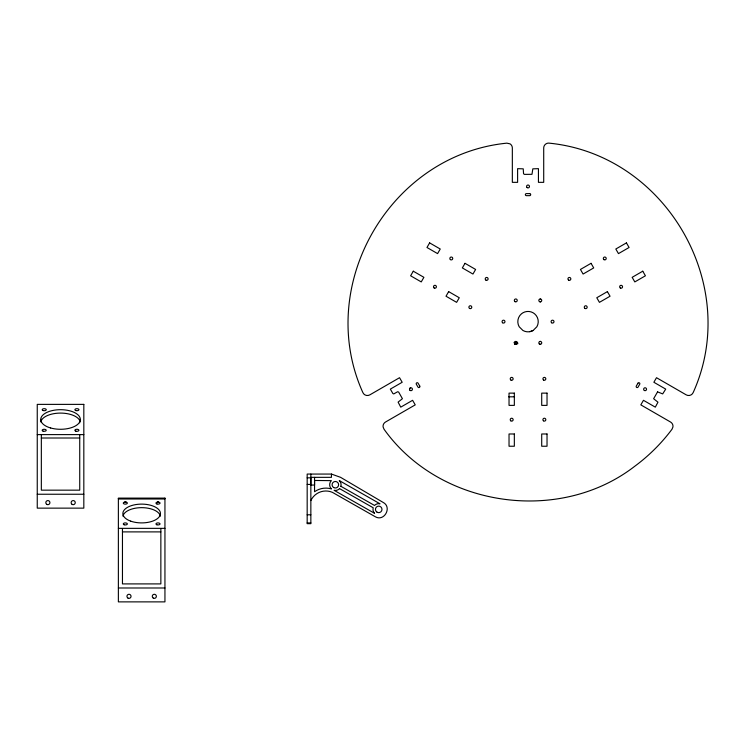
<?xml version="1.0" encoding="UTF-8"?>
<svg xmlns="http://www.w3.org/2000/svg" width="745" height="745" viewBox="0 0 745 745"><rect width="100%" height="100%" fill="white"/><g stroke="black" fill="none" stroke-linecap="round" stroke-linejoin="round"><path stroke-width="1.12" d="M314.558 477.34L314.548 491.737A19.454 19.454 0 0 1 331.18 488.85L331.469 488.934A5.709 5.709 0 0 1 331.385 480.637L314.558 480.469L314.558 485.051L310.851 485.051L310.851 477.34L331.441 477.34L331.441 474.062L307.173 474.062L307.173 523.661L310.851 523.688L310.851 474.062M125.914 502.111L124.918 502.093A2.039 1.034 -0.4 0 0 123.586 503.648A2.039 1.034 -0.4 0 0 126.939 503.713A2.039 1.034 -0.4 0 0 125.914 502.102L124.918 502.093A2.039 1.015 0 0 1 125.905 502.121M339.552 488.618L373.226 507.783A5.718 5.718 0 0 0 374.586 513.342L334.095 490.312A5.709 5.709 0 0 0 339.552 488.608M514.143 342.337L515.754 343.408L515.493 341.629M657.556 391.898L653.626 398.724L657.956 402.179L655.311 407.152L643.457 400.307L640.821 404.87L670.547 422.033A4.898 4.898 0 0 1 672.949 426.941L672.018 429.213A179.741 179.741 0 0 1 634.749 466.268C559.076 524.834 439.541 507.177 384.029 429.213L383.098 426.941A4.898 4.898 0 0 1 385.51 422.033L415.235 404.87L412.6 400.307L400.745 407.152L398.109 402.114L402.421 398.696L398.649 392.084L397.662 391.73L393.733 393.928L392.885 393.537L390.333 389.113L402.179 382.269L399.544 377.706L369.818 394.869A4.898 4.898 0 0 1 362.862 392.559C314.502 285.503 389.97 154.792 506.861 143.152L510.027 143.859A4.898 4.898 0 0 1 512.337 148.013L512.337 182.339L517.607 182.339L517.607 168.659L523.241 168.845L523.549 173.697L524.35 174.377L531.986 174.321L532.815 168.845L538.439 168.659L538.439 182.339L543.71 182.339L543.71 148.013A4.898 4.898 0 0 1 546.02 143.859L546.755 143.478A4.898 4.898 0 0 1 549.195 143.152C666.086 154.792 741.554 285.503 693.185 392.559A4.898 4.898 0 0 1 686.229 394.869L656.503 377.706L653.868 382.269L665.723 389.113L662.678 393.909L657.584 391.87M410.067 388.089L410.234 387.968A1.453 1.453 0 0 1 412.413 389.225A1.453 1.453 0 0 1 410.234 390.482L410.029 390.333M533.131 330.482L536.875 326.748A10.216 10.216 0 0 0 534.593 313.813L533.131 312.798A10.216 10.216 0 0 0 522.925 312.798L521.463 313.813A10.216 10.216 0 0 0 519.181 326.748L522.925 330.482A10.216 10.216 0 0 0 533.131 330.482L529.797 331.693M158.452 502.204L157.549 502.204L158.201 502.186A2.039 1.024 0 0 0 157.595 502.195M124.862 502.204L124.918 502.195A2.039 1.024 0 0 1 125.514 502.186L125.719 502.204M514.655 344.022L517.933 343.678M540.032 341.433L540.535 341.433M540.535 301.837L540.032 301.837M540.535 344.292L540.032 344.292M508.677 396.806L514.301 396.806M37.25 434.605L83.822 434.605M41.338 438.004L79.734 438.004M307.173 477.834L310.851 477.834M307.173 484.427L310.851 484.427M37.25 494.242L83.822 494.242M118.371 498.666L164.943 498.666M118.371 498.768L164.943 498.768M307.173 514.795L310.851 514.795M307.173 522.925L310.851 522.925M118.371 528.354L164.943 528.354M122.459 531.893L160.855 531.893M118.371 587.991L164.943 587.991M331.441 474.062L340.577 477.331L383.135 502.419C392.308 507.056 384.373 521.882 375.424 516.825L332.4 492.343A16.567 16.567 0 0 0 310.851 500.556M515.754 341.629L517.691 342.598M160.855 528.661L160.855 583.903L122.459 583.903L122.459 528.661M79.734 419.323L79.734 422.806M79.734 434.605L79.734 490.163L41.338 490.163L41.338 434.605M41.338 419.314L41.338 421.968M40.826 421.866A19.817 9.806 0 0 1 60.019 413.093A19.817 9.806 0 0 1 80.106 421.353M410.234 390.482A1.453 1.453 0 0 1 410.234 387.968M122.953 516.127A18.793 9.396 0 0 1 141.652 507.652A18.793 9.396 0 0 1 160.361 516.127M340.865 486.289L374.549 505.464A5.718 5.718 0 0 1 380.024 503.816L339.254 480.553A5.709 5.709 0 0 1 340.856 486.289M413.279 271.199L410.625 275.79L421.242 281.917L423.896 277.326L413.279 271.199M429.623 242.889L426.969 247.489L437.585 253.617L440.239 249.016L429.623 242.889M448.658 291.621L446.004 296.221L456.62 302.349L459.274 297.749L448.658 291.621M465.001 263.32L462.347 267.921L472.954 274.048L475.617 269.448L465.001 263.32M637.943 383.219L636.314 386.05A1.024 1.024 0 0 0 636.686 387.437A1.024 1.024 0 0 0 638.083 387.065L639.713 384.234A1.024 1.024 0 0 0 639.34 382.846A1.024 1.024 0 0 0 637.943 383.219M591.055 263.32L580.439 269.448L583.093 274.048L593.709 267.921L591.055 263.32M626.433 242.889L615.817 249.016L618.471 253.617L629.087 247.489L626.433 242.889M607.389 291.621L596.782 297.749L599.436 302.349L610.053 296.221L607.389 291.621M642.767 271.199L632.16 277.326L634.814 281.917L645.421 275.79L642.767 271.199M540.274 298.959L540.032 298.987A1.453 1.453 0 0 0 539.073 301.213A1.453 1.453 0 0 0 541.494 301.213A1.453 1.453 0 0 0 540.535 298.987L540.274 298.959M529.658 193.616L526.389 193.616A1.024 1.024 0 0 0 525.374 194.631A1.024 1.024 0 0 0 526.389 195.656L529.658 195.656A1.024 1.024 0 0 0 530.682 194.631A1.024 1.024 0 0 0 529.658 193.616M514.339 393.127L509.031 393.127L509.031 405.382L514.339 405.382L514.339 393.127M547.026 393.127L541.708 393.127L541.708 405.382L547.026 405.382L547.026 393.127M83.822 404.377L37.25 404.377L37.25 508.137L83.822 508.137L83.822 404.377M514.339 433.981L509.031 433.981L509.031 446.236L514.339 446.236L514.339 433.981M547.026 433.981L541.708 433.981L541.708 446.236L547.026 446.236L547.026 433.981M164.943 498.116L118.371 498.116L118.371 601.876L164.943 601.876L164.943 498.116M419.742 386.05L418.103 383.219A1.024 1.024 0 0 0 416.706 382.846A1.024 1.024 0 0 0 416.334 384.234L417.973 387.065A1.024 1.024 0 0 0 419.37 387.437A1.024 1.024 0 0 0 419.742 386.05M46.767 504.356A2.049 2.049 0 0 0 49.915 502.717A2.049 2.049 0 0 0 46.916 500.808A2.049 2.049 0 0 0 46.767 504.356M50.632 427.975A19.817 9.806 0 0 0 80.348 419.491A19.817 9.806 0 0 0 50.632 410.998A19.817 9.806 0 0 0 50.632 427.975M43.145 431.159A2.039 1.015 0 0 0 46.237 430.312A2.039 1.015 0 0 0 43.201 429.409A2.039 1.015 0 0 0 43.145 431.159M72.088 504.356A2.049 2.049 0 0 0 75.245 502.717A2.049 2.049 0 0 0 72.246 500.808A2.049 2.049 0 0 0 72.088 504.356M75.869 410.56A2.039 1.015 0 0 0 78.961 409.703A2.039 1.015 0 0 0 75.925 408.809A2.039 1.015 0 0 0 75.869 410.56M43.191 410.56A2.039 1.015 0 0 0 46.283 409.703A2.039 1.015 0 0 0 43.247 408.809A2.039 1.015 0 0 0 43.191 410.56M75.841 431.15A2.039 1.015 0 0 0 78.933 430.293A2.039 1.015 0 0 0 75.897 429.399A2.039 1.015 0 0 0 75.841 431.15M377.026 512.178A3.269 3.269 0 0 0 381.98 509.45A3.269 3.269 0 0 0 377.147 506.516A3.269 3.269 0 0 0 377.026 512.178M333.685 487.547A3.269 3.269 0 0 0 338.621 484.781A3.269 3.269 0 0 0 333.76 481.885A3.269 3.269 0 0 0 333.685 487.547M510.753 420.795A1.453 1.453 0 0 0 513.119 419.929A1.453 1.453 0 0 0 511.191 418.317A1.453 1.453 0 0 0 510.753 420.795M502.586 322.753A1.453 1.453 0 0 0 504.942 321.896A1.453 1.453 0 0 0 503.024 320.276A1.453 1.453 0 0 0 502.586 322.753M469.601 308.449A1.453 1.453 0 0 0 471.781 307.191A1.453 1.453 0 0 0 469.601 305.944A1.453 1.453 0 0 0 469.601 308.449M543.645 380.09A1.453 1.453 0 0 0 545.815 378.833A1.453 1.453 0 0 0 543.645 377.575A1.453 1.453 0 0 0 543.645 380.09M543.431 420.795A1.453 1.453 0 0 0 545.796 419.929A1.453 1.453 0 0 0 543.869 418.317A1.453 1.453 0 0 0 543.431 420.795M514.842 343.976A1.453 1.453 0 0 0 517.198 343.119A1.453 1.453 0 0 0 515.279 341.499A1.453 1.453 0 0 0 514.842 343.976M510.958 380.09A1.453 1.453 0 0 0 513.137 378.833A1.453 1.453 0 0 0 510.958 377.575A1.453 1.453 0 0 0 510.958 380.09M620.38 288.026A1.453 1.453 0 0 0 622.55 286.769A1.453 1.453 0 0 0 620.38 285.512A1.453 1.453 0 0 0 620.38 288.026M434.223 288.026A1.453 1.453 0 0 0 436.402 286.769A1.453 1.453 0 0 0 434.223 285.512A1.453 1.453 0 0 0 434.223 288.026M539.352 343.976A1.453 1.453 0 0 0 541.708 343.119A1.453 1.453 0 0 0 539.79 341.499A1.453 1.453 0 0 0 539.352 343.976M551.607 322.753A1.453 1.453 0 0 0 553.963 321.896A1.453 1.453 0 0 0 552.045 320.276A1.453 1.453 0 0 0 551.607 322.753M585.002 308.449A1.453 1.453 0 0 0 587.172 307.191A1.453 1.453 0 0 0 585.002 305.944A1.453 1.453 0 0 0 585.002 308.449M515.046 301.669A1.453 1.453 0 0 0 517.226 300.412A1.453 1.453 0 0 0 515.046 299.155A1.453 1.453 0 0 0 515.046 301.669M485.945 280.148A1.453 1.453 0 0 0 488.115 278.891A1.453 1.453 0 0 0 485.945 277.634A1.453 1.453 0 0 0 485.945 280.148M603.832 259.577A1.453 1.453 0 0 0 606.188 258.72A1.453 1.453 0 0 0 604.269 257.109A1.453 1.453 0 0 0 603.832 259.577M568.659 280.148A1.453 1.453 0 0 0 570.838 278.891A1.453 1.453 0 0 0 568.659 277.634A1.453 1.453 0 0 0 568.659 280.148M644.369 390.482A1.453 1.453 0 0 0 646.539 389.225A1.453 1.453 0 0 0 644.369 387.968A1.453 1.453 0 0 0 644.369 390.482M527.097 187.572A1.453 1.453 0 0 0 529.453 186.716A1.453 1.453 0 0 0 527.534 185.105A1.453 1.453 0 0 0 527.097 187.572M450.362 259.577A1.453 1.453 0 0 0 452.718 258.72A1.453 1.453 0 0 0 450.8 257.109A1.453 1.453 0 0 0 450.362 259.577M124.126 524.75A2.039 1.024 0 0 0 127.348 524.024A2.039 1.024 0 0 0 124.471 522.999A2.039 1.024 0 0 0 124.126 524.75M130.71 521.146A18.793 9.396 0 0 0 160.361 514.432A18.793 9.396 0 0 0 133.904 504.952A18.793 9.396 0 0 0 130.71 521.146M156.813 524.75A2.039 1.024 0 0 0 160.026 524.024A2.039 1.024 0 0 0 157.148 522.999A2.039 1.024 0 0 0 156.813 524.75M153.302 598.095A2.039 2.039 0 0 0 156.366 596.326A2.039 2.039 0 0 0 153.302 594.557A2.039 2.039 0 0 0 153.302 598.095M156.971 503.974A2.039 1.024 0 0 0 160.045 503.089A2.039 1.024 0 0 0 156.981 502.204A2.039 1.024 0 0 0 156.971 503.974M127.972 598.095A2.039 2.039 0 0 0 131.036 596.326A2.039 2.039 0 0 0 127.972 594.557A2.039 2.039 0 0 0 127.972 598.095"/></g></svg>
